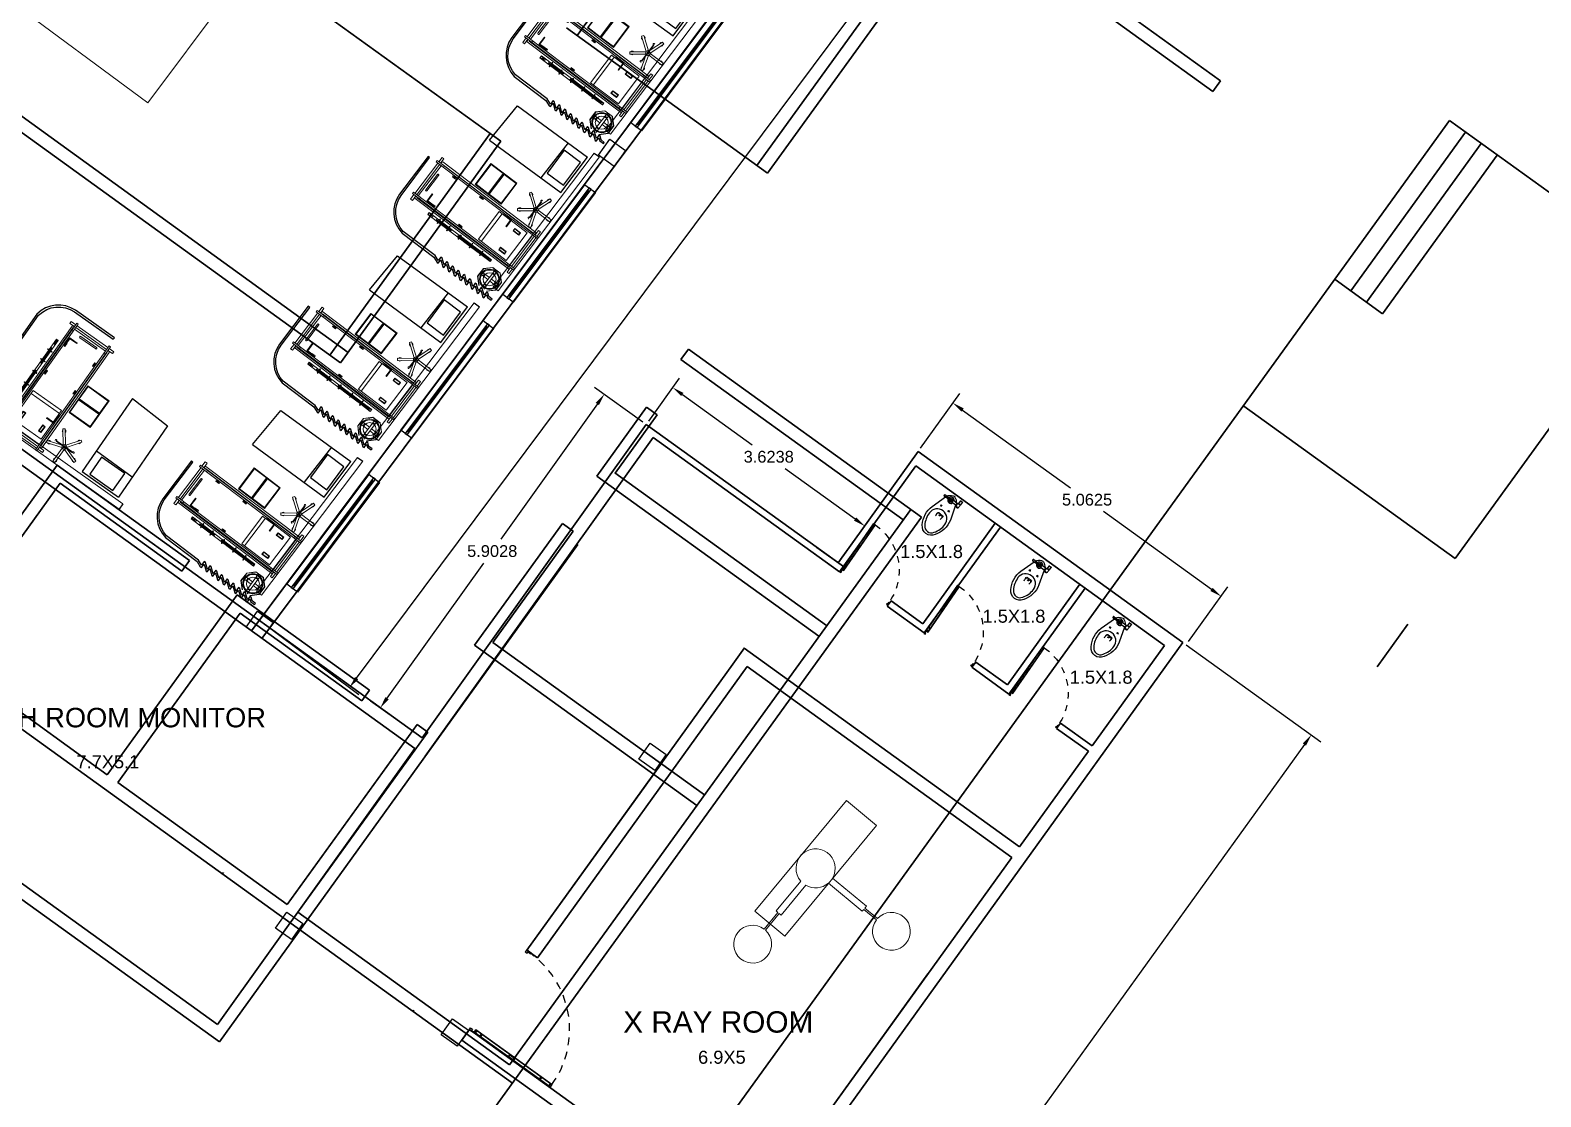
# Model space of a CAD drawing. Header units: metres. Extents: x 141303 to 146299, y 125960 to 127091.
# Drawn here: x 144901.18 to 144924.33, y 126086.76 to 126103.1 of the extents above; entities that cross this region are included whole.
import ezdxf

# ---------------------------------------------------------------- set-up
doc = ezdxf.new("R2010")
doc.units = ezdxf.units.M
doc.header["$MEASUREMENT"] = 0
for name, pattern in [('C05 _MOB-EQUIP URGENCIAS Y TOCOCIRUGÍA$0$006_URGENCIAS & TOCOCIRUGÍA$0$03.-PRIMER NIVEL GENERAL$0$XR-PLANTA 3ER NIVEL$0$DASHED', [19.05, 12.7, -6.35]), ('C05 _MOB-EQUIP URGENCIAS Y TOCOCIRUGÍA$0$006_URGENCIAS & TOCOCIRUGÍA$0$03.-PRIMER NIVEL GENERAL$0$XR-PLANTA 3ER NIVEL$0$DASHED2', [0.375, 0.25, -0.125]), ('C08_MUROS SERVICIOS$0$HIDDE100', [0.16, 0.1, -0.06])]:
    doc.linetypes.add(name, pattern=pattern)
for name, color, linetype in [('DIMENSION', 50, 'Continuous'), ('door', 12, 'Continuous'), ('FURNITURE', 6, 'Continuous'), ('WINDOW', 244, 'Continuous')]:
    doc.layers.add(name, color=color, linetype=linetype)
for name, color, linetype, lineweight in [('ELEVATION', 7, 'Continuous', 20), ('LETTERING', 50, 'Continuous', 30), ('new column', 4, 'Continuous', 25), ('NVMI_WALL', 7, 'Continuous', 30)]:
    doc.layers.add(name, color=color, linetype=linetype, lineweight=lineweight)
doc.layers.get('0').off()
doc.styles.get("Standard").update_dxf_attribs({"font": 'arial.ttf'})
doc.dimstyles.get("Standard").update_dxf_attribs({"dimtxt": 0.18, "dimasz": 0.18, "dimexe": 0.18, "dimexo": 0.0625, "dimgap": 0.09, "dimtad": 0, "dimtih": 1, "dimtoh": 1, "dimdec": 4, "dimzin": 0, "dimdsep": 46, "dimtxsty": 'Standard', "dimcen": 0.09, "dimadec": 0, "dimazin": 0, "dimtfac": 1, "dimtdec": 4, "dimtofl": 0, "dimtmove": 0, "dimatfit": 3, "dimfxl": 1, "dimtolj": 1, "dimtzin": 0, "dimarcsym": 0})

# ---------------------------------------------------------------- blocks, each defined once
blk = doc.blocks.new('C05 _MOB-EQUIP URGENCIAS Y TOCOCIRUGÍA$0$cortina antibacterial')
blk.add_lwpolyline([(300.266, -580.673), (300.266, -580.651), (300.266, -580.673), (300.199, -580.673), (300.266, -580.761), (300.266, -580.783), (300.199, -580.783), (300.266, -580.871), (300.266, -580.893), (300.199, -580.893), (300.266, -580.981), (300.266, -581.003), (300.199, -581.003), (300.266, -581.091), (300.266, -581.113), (300.199, -581.113), (300.266, -581.201), (300.266, -581.223), (300.199, -581.223), (300.231, -581.309), (300.231, -581.921, 0.354939), (300.651, -582.281), (301.378, -582.281), (301.378, -582.311), (300.651, -582.311, -0.359051), (300.201, -581.921), (300.201, -581.313), (300.166, -581.223), (300.166, -581.201), (300.233, -581.201), (300.166, -581.113), (300.166, -581.091), (300.233, -581.091), (300.166, -581.003), (300.166, -580.981), (300.233, -580.981), (300.166, -580.893), (300.166, -580.871), (300.233, -580.871), (300.166, -580.783), (300.166, -580.761), (300.233, -580.761), (300.166, -580.673), (300.166, -580.651), (300.233, -580.651), (300.166, -580.563), (300.166, -580.541), (300.233, -580.541), (300.166, -580.453), (300.166, -580.431), (300.233, -580.431), (300.166, -580.343), (300.166, -580.321), (300.233, -580.321), (300.205, -580.281), (300.205, -580.211), (300.227, -580.211), (300.227, -580.274), (300.266, -580.321), (300.266, -580.343), (300.199, -580.343), (300.266, -580.431), (300.266, -580.453), (300.199, -580.453), (300.266, -580.541), (300.266, -580.563), (300.199, -580.563), (300.266, -580.651)], format="xyb")
blk = doc.blocks.new('bed ward')
at = {"layer": 'FURNITURE'}
for p, q in [((142390.8, 126644.899), (142391.223, 126645.43)), ((142391.223, 126645.43), (142392.307, 126644.667)), ((142390.8, 126644.899), (142391.91, 126644.116)), ((142392.007, 126644.879), (142391.6, 126644.335)), ((142391.91, 126644.116), (142392.307, 126644.667)), ((142392.41, 126644.731), (142392.492, 126644.674))]:
    blk.add_line(p, q, dxfattribs=at)
at = {"layer": 'FURNITURE', "linetype": 'Continuous', "lineweight": 0}
for p, q in [((142390.08, 126644.621, 310.935), (142390.03, 126644.551, 310.935)), ((142390.109, 126644.6, 310.935), (142390.058, 126644.53, 310.935)), ((142390.08, 126644.621, 310.935), (142390.109, 126644.6, 310.935)), ((142390.016, 126644.532, 310.935), (142389.675, 126644.062, 310.935)), ((142390.044, 126644.511, 310.935), (142389.703, 126644.042, 310.935)), ((142390.068, 126644.493, 310.935), (142389.727, 126644.024, 310.935)), ((142390.014, 126644.357, 310.935), (142389.84, 126644.118, 310.935)), ((142390.006, 126644.569, 310.935), (142389.991, 126644.549, 310.935)), ((142389.991, 126644.549, 310.935), (142391.569, 126643.403, 310.935)), ((142390.006, 126644.569, 310.935), (142391.583, 126643.423, 310.935)), ((142390.077, 126644.549, 310.935), (142390.061, 126644.528, 310.935)), ((142390.086, 126644.518, 310.935), (142390.082, 126644.513, 310.935)), ((142390.086, 126644.518, 310.935), (142391.51, 126643.483, 310.935)), ((142390.091, 126644.551, 310.935), (142391.539, 126643.499, 310.935)), ((142390.117, 126644.487, 310.935), (142390.103, 126644.468, 310.935)), ((142390.596, 126644.216, 310.935), (142390.831, 126644.54, 310.935)), ((142390.61, 126644.219, 310.935), (142390.834, 126644.526, 310.935)), ((142390.796, 126644.083, 310.935), (142391.02, 126644.391, 310.935)), ((142390.799, 126644.069, 310.935), (142391.034, 126644.393, 310.935)), ((142390.812, 126644.072, 310.935), (142391.036, 126644.379, 310.935)), ((142390.831, 126644.54, 310.935), (142391.236, 126644.246, 310.935)), ((142390.834, 126644.526, 310.935), (142391.02, 126644.391, 310.935)), ((142391.036, 126644.379, 310.935), (142391.222, 126644.244, 310.935)), ((142390.033, 126644.343, 310.935), (142389.859, 126644.104, 310.935)), ((142390.254, 126644.34, 310.935), (142390.245, 126644.328, 310.935)), ((142390.245, 126644.328, 310.935), (142390.294, 126644.292, 310.935)), ((142390.254, 126644.34, 310.935), (142390.303, 126644.304, 310.935)), ((142390.303, 126644.304, 310.935), (142390.294, 126644.292, 310.935)), ((142390.596, 126644.216, 310.935), (142391.001, 126643.923, 310.935)), ((142390.61, 126644.219, 310.935), (142390.796, 126644.083, 310.935)), ((142390.999, 126643.936, 310.935), (142391.222, 126644.244, 310.935)), ((142391.001, 126643.923, 310.935), (142391.236, 126644.246, 310.935)), ((142389.661, 126644.043, 310.935), (142389.61, 126643.973, 310.935)), ((142389.61, 126643.973, 310.935), (142389.639, 126643.953, 310.935)), ((142389.651, 126644.08, 310.935), (142389.637, 126644.06, 310.935)), ((142389.637, 126644.06, 310.935), (142391.214, 126642.914, 310.935)), ((142389.689, 126644.022, 310.935), (142389.639, 126643.953, 310.935)), ((142389.651, 126644.08, 310.935), (142391.228, 126642.934, 310.935)), ((142389.692, 126644.02, 310.935), (142389.677, 126643.999, 310.935)), ((142389.679, 126643.985, 310.935), (142391.13, 126642.931, 310.935)), ((142389.713, 126644.005, 310.935), (142389.706, 126643.995, 310.935)), ((142389.706, 126643.995, 310.935), (142391.13, 126642.961, 310.935)), ((142389.762, 126643.999, 310.935), (142389.748, 126643.979, 310.935)), ((142389.94, 126644.061, 310.935), (142389.858, 126643.948, 310.935)), ((142389.858, 126643.948, 310.935), (142389.98, 126643.859, 310.935)), ((142389.949, 126644.055, 310.935), (142389.873, 126643.95, 310.935)), ((142389.873, 126643.95, 310.935), (142389.937, 126643.904, 310.935)), ((142389.939, 126643.907, 310.935), (142389.93, 126643.895, 310.935)), ((142389.939, 126643.907, 310.935), (142389.989, 126643.871, 310.935)), ((142389.94, 126644.061, 310.935), (142389.949, 126644.055, 310.935)), ((142390.675, 126644.034, 310.935), (142390.666, 126644.022, 310.935)), ((142390.666, 126644.022, 310.935), (142390.716, 126643.986, 310.935)), ((142390.675, 126644.034, 310.935), (142390.725, 126643.998, 310.935)), ((142390.725, 126643.998, 310.935), (142390.716, 126643.986, 310.935)), ((142390.812, 126644.072, 310.935), (142390.999, 126643.936, 310.935)), ((142390.537, 126643.265, 310.935), (142389.878, 126643.743, 310.935)), ((142390.558, 126643.293, 310.935), (142389.899, 126643.772, 310.935)), ((142389.989, 126643.871, 310.935), (142389.98, 126643.859, 310.935)), ((142390.007, 126643.668, 310.935), (142390.009, 126643.67, 310.935)), ((142390.007, 126643.668, 310.935), (142390.052, 126643.639, 310.935)), ((142390.009, 126643.67, 310.935), (142390.053, 126643.642, 310.935)), ((142390.089, 126643.612, 310.935), (142390.009, 126643.67, 310.935)), ((142390.973, 126643.806, 310.935), (142390.661, 126643.376, 310.935)), ((142391.017, 126643.775, 310.935), (142390.704, 126643.344, 310.935)), ((142390.973, 126643.806, 310.935), (142391.148, 126643.68, 310.935)), ((142391.038, 126643.766, 310.935), (142391.047, 126643.779, 310.935)), ((142391.087, 126643.731, 310.935), (142391.038, 126643.766, 310.935)), ((142391.169, 126643.69, 310.935), (142391.047, 126643.779, 310.935)), ((142391.078, 126643.583, 310.935), (142391.153, 126643.687, 310.935)), ((142391.087, 126643.731, 310.935), (142391.096, 126643.743, 310.935)), ((142391.087, 126643.577, 310.935), (142391.169, 126643.69, 310.935)), ((142391.153, 126643.687, 310.935), (142391.09, 126643.734, 310.935)), ((142391.157, 126643.673, 310.935), (142391.405, 126643.492, 310.935)), ((142390.046, 126643.643, 310.935), (142390.091, 126643.614, 310.935)), ((142390.157, 126643.559, 310.935), (142390.158, 126643.562, 310.935)), ((142390.157, 126643.559, 310.935), (142390.201, 126643.531, 310.935)), ((142390.238, 126643.503, 310.935), (142390.158, 126643.562, 310.935)), ((142390.158, 126643.562, 310.935), (142390.203, 126643.533, 310.935)), ((142390.194, 126643.532, 310.935), (142390.238, 126643.503, 310.935)), ((142390.196, 126643.534, 310.935), (142390.24, 126643.506, 310.935)), ((142390.238, 126643.503, 310.935), (142390.24, 126643.506, 310.935)), ((142390.361, 126643.601, 310.935), (142390.352, 126643.589, 310.935)), ((142390.352, 126643.589, 310.935), (142390.401, 126643.553, 310.935)), ((142390.361, 126643.601, 310.935), (142390.41, 126643.565, 310.935)), ((142390.41, 126643.565, 310.935), (142390.401, 126643.553, 310.935)), ((142391.087, 126643.577, 310.935), (142391.078, 126643.583, 310.935)), ((142391.405, 126643.492, 310.935), (142391.093, 126643.062, 310.935)), ((142391.492, 126643.459, 310.935), (142391.13, 126642.961, 310.935)), ((142391.517, 126643.441, 310.935), (142391.176, 126642.972, 310.935)), ((142391.216, 126643.555, 310.935), (142391.189, 126643.518, 310.935)), ((142391.189, 126643.518, 310.935), (142391.278, 126643.453, 310.935)), ((142391.217, 126643.546, 310.935), (142391.197, 126643.519, 310.935)), ((142391.197, 126643.519, 310.935), (142391.276, 126643.461, 310.935)), ((142391.545, 126643.421, 310.935), (142391.204, 126642.952, 310.935)), ((142391.216, 126643.555, 310.935), (142391.305, 126643.49, 310.935)), ((142391.217, 126643.546, 310.935), (142391.296, 126643.489, 310.935)), ((142391.296, 126643.489, 310.935), (142391.276, 126643.461, 310.935)), ((142391.305, 126643.49, 310.935), (142391.278, 126643.453, 310.935)), ((142391.472, 126643.504, 310.935), (142391.458, 126643.484, 310.935)), ((142391.51, 126643.483, 310.935), (142391.506, 126643.478, 310.935)), ((142391.541, 126643.485, 310.935), (142391.526, 126643.464, 310.935)), ((142391.581, 126643.53, 310.935), (142391.531, 126643.461, 310.935)), ((142391.61, 126643.51, 310.935), (142391.559, 126643.44, 310.935)), ((142391.583, 126643.423, 310.935), (142391.569, 126643.403, 310.935)), ((142391.581, 126643.53, 310.935), (142391.61, 126643.51, 310.935)), ((142390.508, 126643.304, 310.935), (142390.51, 126643.306, 310.935)), ((142390.508, 126643.304, 310.935), (142390.552, 126643.276, 310.935)), ((142390.51, 126643.306, 310.935), (142390.554, 126643.278, 310.935)), ((142390.59, 126643.248, 310.935), (142390.51, 126643.306, 310.935)), ((142390.545, 126643.276, 310.935), (142390.59, 126643.248, 310.935)), ((142390.547, 126643.279, 310.935), (142390.591, 126643.251, 310.935)), ((142390.549, 126643.281, 310.935), (142390.571, 126643.312, 310.935)), ((142390.59, 126643.248, 310.935), (142390.591, 126643.251, 310.935)), ((142390.661, 126643.376, 310.935), (142391.093, 126643.062, 310.935)), ((142390.667, 126643.188, 310.935), (142390.669, 126643.191, 310.935)), ((142390.667, 126643.188, 310.935), (142390.711, 126643.16, 310.935)), ((142390.669, 126643.191, 310.935), (142390.713, 126643.163, 310.935)), ((142390.749, 126643.133, 310.935), (142390.669, 126643.191, 310.935)), ((142391.002, 126643.26, 310.935), (142390.975, 126643.223, 310.935)), ((142390.975, 126643.223, 310.935), (142391.064, 126643.158, 310.935)), ((142391.003, 126643.252, 310.935), (142390.983, 126643.224, 310.935)), ((142390.983, 126643.224, 310.935), (142391.063, 126643.167, 310.935)), ((142391.002, 126643.26, 310.935), (142391.091, 126643.196, 310.935)), ((142391.003, 126643.252, 310.935), (142391.083, 126643.194, 310.935)), ((142391.083, 126643.194, 310.935), (142391.063, 126643.167, 310.935)), ((142391.091, 126643.196, 310.935), (142391.064, 126643.158, 310.935)), ((142390.704, 126643.161, 310.935), (142390.749, 126643.133, 310.935)), ((142390.706, 126643.163, 310.935), (142390.75, 126643.135, 310.935)), ((142390.749, 126643.133, 310.935), (142390.75, 126643.135, 310.935)), ((142391.117, 126643.015, 310.935), (142391.103, 126642.996, 310.935)), ((142390.66, 126642.811, 310.935), (142390.746, 126642.929, 310.935)), ((142390.683, 126642.668, 310.935), (142390.66, 126642.811, 310.935)), ((142390.663, 126642.808, 310.935), (142390.749, 126642.926, 310.935)), ((142390.687, 126642.669, 310.935), (142390.664, 126642.811, 310.935)), ((142390.691, 126642.853, 310.935), (142390.748, 126642.812, 310.935)), ((142390.704, 126642.844, 310.935), (142390.727, 126642.877, 310.935)), ((142390.704, 126642.844, 310.935), (142390.707, 126642.842, 310.935)), ((142390.707, 126642.842, 310.935), (142390.73, 126642.874, 310.935)), ((142390.707, 126642.857, 310.935), (142390.717, 126642.869, 310.935)), ((142390.707, 126642.857, 310.935), (142390.711, 126642.854, 310.935)), ((142390.715, 126642.886, 310.935), (142390.772, 126642.845, 310.935)), ((142390.717, 126642.869, 310.935), (142390.72, 126642.867, 310.935)), ((142390.719, 126642.858, 310.935), (142390.729, 126642.851, 310.935)), ((142390.727, 126642.877, 310.935), (142390.73, 126642.874, 310.935)), ((142390.743, 126642.816, 310.935), (142390.767, 126642.849, 310.935)), ((142390.746, 126642.929, 310.935), (142390.888, 126642.951, 310.935)), ((142390.746, 126642.925, 310.935), (142390.889, 126642.947, 310.935)), ((142390.748, 126642.812, 310.935), (142390.772, 126642.845, 310.935)), ((142390.886, 126642.948, 310.935), (142391.004, 126642.862, 310.935)), ((142390.888, 126642.951, 310.935), (142391.006, 126642.866, 310.935)), ((142390.89, 126642.864, 310.935), (142390.931, 126642.921, 310.935)), ((142390.89, 126642.864, 310.935), (142390.923, 126642.84, 310.935)), ((142390.893, 126642.869, 310.935), (142390.926, 126642.845, 310.935)), ((142390.923, 126642.84, 310.935), (142390.964, 126642.896, 310.935)), ((142390.94, 126642.607, 310.935), (142391.026, 126642.726, 310.935)), ((142391.025, 126642.722, 310.935), (142391.002, 126642.865, 310.935)), ((142391.029, 126642.723, 310.935), (142391.006, 126642.866, 310.935)), ((142391.162, 126642.953, 310.935), (142391.111, 126642.883, 310.935)), ((142391.111, 126642.883, 310.935), (142391.139, 126642.863, 310.935)), ((142391.19, 126642.932, 310.935), (142391.139, 126642.863, 310.935)), ((142391.159, 126642.955, 310.935), (142391.144, 126642.934, 310.935)), ((142391.228, 126642.934, 310.935), (142391.214, 126642.914, 310.935)), ((142390.725, 126642.637, 310.935), (142390.766, 126642.694, 310.935)), ((142390.758, 126642.613, 310.935), (142390.799, 126642.67, 310.935)), ((142390.763, 126642.689, 310.935), (142390.796, 126642.665, 310.935)), ((142390.766, 126642.694, 310.935), (142390.799, 126642.67, 310.935)), ((142390.8, 126642.586, 310.935), (142390.943, 126642.609, 310.935)), ((142390.801, 126642.582, 310.935), (142390.943, 126642.605, 310.935)), ((142390.917, 126642.689, 310.935), (142390.941, 126642.722, 310.935)), ((142390.917, 126642.689, 310.935), (142390.974, 126642.647, 310.935)), ((142390.922, 126642.685, 310.935), (142390.946, 126642.718, 310.935)), ((142390.941, 126642.722, 310.935), (142390.998, 126642.681, 310.935)), ((142390.943, 126642.605, 310.935), (142391.029, 126642.723, 310.935)), ((142390.959, 126642.659, 310.935), (142390.982, 126642.692, 310.935)), ((142390.959, 126642.659, 310.935), (142390.962, 126642.657, 310.935)), ((142390.962, 126642.657, 310.935), (142390.985, 126642.689, 310.935)), ((142390.965, 126642.679, 310.935), (142390.97, 126642.676, 310.935)), ((142390.969, 126642.667, 310.935), (142390.972, 126642.664, 310.935)), ((142390.972, 126642.664, 310.935), (142390.981, 126642.677, 310.935)), ((142390.978, 126642.68, 310.935), (142390.981, 126642.677, 310.935)), ((142390.982, 126642.692, 310.935), (142390.985, 126642.689, 310.935))]:
    blk.add_line(p, q, dxfattribs=at)
at = {"layer": 'FURNITURE', "lineweight": 0}
for p, q in [((142390.901, 126642.653, 310.935), (142392.41, 126644.731, 310.935)), ((142392.492, 126644.674, 310.935), (142390.981, 126642.594, 310.935)), ((142391.441, 126643.721, 310.935), (142391.621, 126643.968, 310.935)), ((142390.981, 126642.594, 310.935), (142390.901, 126642.653, 310.935))]:
    blk.add_line(p, q, dxfattribs=at)
at = {"layer": 'FURNITURE', "linetype": 'C05 _MOB-EQUIP URGENCIAS Y TOCOCIRUGÍA$0$006_URGENCIAS & TOCOCIRUGÍA$0$03.-PRIMER NIVEL GENERAL$0$XR-PLANTA 3ER NIVEL$0$DASHED2', "lineweight": 0}
for p, q in [((142389.878, 126643.743, 310.935), (142389.899, 126643.772, 310.935)), ((142389.883, 126643.746, 310.935), (142389.898, 126643.766, 310.935)), ((142389.906, 126643.726, 310.935), (142389.884, 126643.742, 310.935)), ((142389.924, 126643.75, 310.935), (142389.902, 126643.767, 310.935)), ((142389.91, 126643.727, 310.935), (142389.924, 126643.747, 310.935)), ((142390.544, 126643.274, 310.935), (142389.914, 126643.732, 310.935)), ((142390.551, 126643.283, 310.935), (142389.92, 126643.741, 310.935)), ((142390.048, 126643.645, 310.935), (142390.07, 126643.675, 310.935)), ((142390.053, 126643.642, 310.935), (142390.075, 126643.672, 310.935)), ((142390.075, 126643.672, 310.935), (142390.07, 126643.675, 310.935)), ((142390.023, 126643.61, 310.935), (142390.045, 126643.64, 310.935)), ((142390.027, 126643.607, 310.935), (142390.023, 126643.61, 310.935)), ((142390.027, 126643.607, 310.935), (142390.05, 126643.637, 310.935)), ((142390.045, 126643.64, 310.935), (142390.089, 126643.612, 310.935)), ((142390.089, 126643.612, 310.935), (142390.091, 126643.614, 310.935)), ((142390.172, 126643.501, 310.935), (142390.194, 126643.532, 310.935)), ((142390.177, 126643.498, 310.935), (142390.172, 126643.501, 310.935)), ((142390.177, 126643.498, 310.935), (142390.199, 126643.528, 310.935)), ((142390.198, 126643.537, 310.935), (142390.22, 126643.567, 310.935)), ((142390.203, 126643.533, 310.935), (142390.224, 126643.564, 310.935)), ((142390.224, 126643.564, 310.935), (142390.22, 126643.567, 310.935)), ((142390.352, 126643.384, 310.935), (142390.387, 126643.433, 310.935)), ((142390.361, 126643.377, 310.935), (142390.397, 126643.426, 310.935)), ((142390.524, 126643.246, 310.935), (142390.545, 126643.276, 310.935)), ((142390.528, 126643.243, 310.935), (142390.524, 126643.246, 310.935)), ((142390.528, 126643.243, 310.935), (142390.55, 126643.273, 310.935)), ((142390.696, 126643.149, 310.935), (142390.542, 126643.261, 310.935)), ((142390.703, 126643.159, 310.935), (142390.549, 126643.271, 310.935)), ((142390.554, 126643.278, 310.935), (142390.576, 126643.308, 310.935)), ((142390.709, 126643.168, 310.935), (142390.555, 126643.28, 310.935)), ((142390.717, 126643.178, 310.935), (142390.562, 126643.29, 310.935)), ((142390.576, 126643.308, 310.935), (142390.571, 126643.312, 310.935)), ((142390.708, 126643.166, 310.935), (142390.73, 126643.196, 310.935)), ((142390.713, 126643.163, 310.935), (142390.735, 126643.193, 310.935)), ((142390.735, 126643.193, 310.935), (142390.73, 126643.196, 310.935)), ((142390.682, 126643.131, 310.935), (142390.704, 126643.161, 310.935)), ((142390.687, 126643.127, 310.935), (142390.682, 126643.131, 310.935)), ((142390.687, 126643.127, 310.935), (142390.709, 126643.158, 310.935)), ((142390.849, 126643.038, 310.935), (142390.701, 126643.146, 310.935)), ((142390.828, 126643.068, 310.935), (142390.708, 126643.156, 310.935)), ((142390.835, 126643.077, 310.935), (142390.714, 126643.165, 310.935)), ((142390.87, 126643.066, 310.935), (142390.721, 126643.174, 310.935)), ((142390.824, 126643.063, 310.935), (142390.839, 126643.083, 310.935)), ((142390.847, 126643.043, 310.935), (142390.825, 126643.059, 310.935)), ((142390.864, 126643.067, 310.935), (142390.842, 126643.083, 310.935)), ((142390.849, 126643.038, 310.935), (142390.87, 126643.066, 310.935)), ((142390.85, 126643.044, 310.935), (142390.865, 126643.064, 310.935))]:
    blk.add_line(p, q, dxfattribs=at)
at = {"layer": 'FURNITURE', "linetype": 'C05 _MOB-EQUIP URGENCIAS Y TOCOCIRUGÍA$0$006_URGENCIAS & TOCOCIRUGÍA$0$03.-PRIMER NIVEL GENERAL$0$XR-PLANTA 3ER NIVEL$0$DASHED', "lineweight": 0}
for p, q in [((142390.748, 126642.812, 310.935), (142390.816, 126642.762, 310.935)), ((142390.766, 126642.694, 310.935), (142390.89, 126642.864, 310.935)), ((142390.772, 126642.845, 310.935), (142390.84, 126642.796, 310.935)), ((142390.799, 126642.67, 310.935), (142390.923, 126642.84, 310.935)), ((142390.849, 126642.738, 310.935), (142390.917, 126642.689, 310.935)), ((142390.873, 126642.771, 310.935), (142390.941, 126642.722, 310.935))]:
    blk.add_line(p, q, dxfattribs=at)
at = {"layer": 'FURNITURE'}
blk.add_lwpolyline([(142391.695, 126644.412), (142391.949, 126644.229), (142392.204, 126644.583), (142391.95, 126644.766)], close=True, dxfattribs=at)
at = {"layer": 'FURNITURE', "lineweight": 0, "elevation": 310.935}
for points in [[(142391.539, 126643.88), (142391.462, 126644.116), (142391.428, 126644.105), (142391.504, 126643.869)], [(142391.567, 126643.848), (142391.771, 126643.989), (142391.75, 126644.019), (142391.563, 126643.889)], [(142391.5, 126643.863), (142391.252, 126643.862), (142391.252, 126643.826), (142391.5, 126643.827)], [(142391.496, 126643.797), (142391.426, 126643.585), (142391.46, 126643.574), (142391.538, 126643.809)], [(142391.546, 126643.812), (142391.746, 126643.666), (142391.768, 126643.695), (142391.567, 126643.841)]]:
    blk.add_lwpolyline(points, dxfattribs=at)
blk.add_lwpolyline([(142391.632, 126643.983, 2.414214), (142391.621, 126643.969), (142391.614, 126643.974), (142391.434, 126643.726), (142391.441, 126643.721, 2.414214), (142391.43, 126643.706)], format="xyb", dxfattribs=at)
at = {"layer": 'FURNITURE', "linetype": 'C05 _MOB-EQUIP URGENCIAS Y TOCOCIRUGÍA$0$006_URGENCIAS & TOCOCIRUGÍA$0$03.-PRIMER NIVEL GENERAL$0$XR-PLANTA 3ER NIVEL$0$DASHED2', "lineweight": 0}
for centre, radius in [((142389.903, 126643.747, 310.935), 0.000769), ((142389.953, 126643.71, 310.935), 0.003), ((142390.148, 126643.569, 310.935), 0.003), ((142390.601, 126643.24, 310.935), 0.003), ((142390.795, 126643.099, 310.935), 0.003), ((142390.845, 126643.062, 310.935), 0.000769)]:
    blk.add_circle(centre, radius, dxfattribs=at)
at = {"layer": 'FURNITURE', "linetype": 'Continuous', "lineweight": 0}
for radius in [0.155, 0.142, 0.1]:
    blk.add_circle((142390.844, 126642.767, 310.935), radius, dxfattribs=at)
for centre, radius, start, end in [((142390.024, 126644.35, 310.935), 0.012, 324.006, 144.006), ((142390.085, 126644.543, 310.935), 0.01, 54.006, 144.006), ((142389.85, 126644.111, 310.935), 0.012, 144.006, 324.006), ((142389.685, 126643.993, 310.935), 0.01, 144.006, 234.006), ((142391.533, 126643.491, 310.935), 0.01, 324.006, 54.006), ((142390.844, 126642.767, 310.935), 0.149, 144.006, 324.006), ((142391.136, 126642.939, 310.935), 0.01, 234.006, 324.006)]:
    blk.add_arc(centre, radius, start, end, dxfattribs=at)
at = {"layer": 'FURNITURE', "lineweight": 0}
for centre, radius, start, end in [((142391.456, 126644.076, 310.935), 0.027, 149.7619, 246.1412), ((142391.456, 126644.076, 310.935), 0.027, 329.7619, 66.1412), ((142391.731, 126643.983, 310.935), 0.027, 76.5671, 172.9465), ((142391.731, 126643.983, 310.935), 0.027, 256.5671, 352.9465), ((142391.288, 126643.844, 310.935), 0.027, 41.943, 138.3224), ((142391.288, 126643.844, 310.935), 0.027, 221.943, 318.3224), ((142391.531, 126643.845, 310.935), 0.036, 68.4835, 219.5285), ((142391.531, 126643.845, 310.935), 0.036, 234.006, 54.006), ((142391.531, 126643.845, 310.935), 0.018, 84.006, 204.006), ((142391.531, 126643.845, 310.935), 0.018, 234.006, 54.006), ((142391.728, 126643.702, 310.935), 0.027, 185.7848, 282.1642), ((142391.728, 126643.702, 310.935), 0.027, 5.7848, 102.1642), ((142391.455, 126643.614, 310.935), 0.027, 113.508, 209.8874), ((142391.455, 126643.614, 310.935), 0.027, 293.508, 29.8874)]:
    blk.add_arc(centre, radius, start, end, dxfattribs=at)
at = {"layer": 'FURNITURE', "linetype": 'C05 _MOB-EQUIP URGENCIAS Y TOCOCIRUGÍA$0$006_URGENCIAS & TOCOCIRUGÍA$0$03.-PRIMER NIVEL GENERAL$0$XR-PLANTA 3ER NIVEL$0$DASHED2', "lineweight": 0}
for centre, radius, start, end in [((142389.885, 126643.744, 310.935), 0.0025, 144.006, 234.006), ((142389.9, 126643.765, 310.935), 0.0025, 54.006, 144.006), ((142389.908, 126643.728, 310.935), 0.0025, 234.006, 324.006), ((142389.922, 126643.748, 310.935), 0.0025, 324.006, 54.006), ((142390.392, 126643.429, 310.935), 0.0058, 324.006, 144.006), ((142390.356, 126643.38, 310.935), 0.0058, 144.006, 324.006), ((142390.826, 126643.061, 310.935), 0.0025, 144.006, 234.006), ((142390.841, 126643.081, 310.935), 0.0025, 54.006, 144.006), ((142390.848, 126643.045, 310.935), 0.0025, 234.006, 324.006), ((142390.863, 126643.065, 310.935), 0.0025, 324.006, 54.006)]:
    blk.add_arc(centre, radius, start, end, dxfattribs=at)
at = {"layer": 'FURNITURE', "lineweight": 0, "xscale": -1, "rotation": 234.0059966302266}
blk.add_blockref('C05 _MOB-EQUIP URGENCIAS Y TOCOCIRUGÍA$0$cortina antibacterial', (142683.881, 126058.568, 310.935), dxfattribs=at)
blk = doc.blocks.new('C08_MUROS SERVICIOS$0$DOOR 1.20')
at = {"linetype": 'C08_MUROS SERVICIOS$0$HIDDE100'}
blk.add_lwpolyline([(187.586, 86.339, -0.424767), (188.786, 87.579)], format="xyb", dxfattribs=at)
at = {"linetype": 'ByBlock'}
blk.add_lwpolyline([(188.826, 86.379), (188.826, 87.579), (188.786, 87.579), (188.786, 86.379), (188.826, 86.379)], dxfattribs=at)
for points in [[(188.826, 87.559), (188.786, 87.559), (188.786, 87.579), (188.826, 87.579)], [(188.821, 87.41), (188.791, 87.41), (188.791, 87.419), (188.821, 87.419)], [(188.796, 87.419), (188.816, 87.419), (188.816, 87.41), (188.796, 87.41)], [(188.791, 86.999), (188.821, 86.999), (188.821, 86.919), (188.791, 86.919)], [(188.826, 86.379), (188.786, 86.379), (188.786, 86.399), (188.826, 86.399)], [(188.821, 86.469), (188.791, 86.469), (188.791, 86.479), (188.821, 86.479)], [(188.796, 86.479), (188.816, 86.479), (188.816, 86.469), (188.796, 86.469)]]:
    blk.add_lwpolyline(points, close=True)
blk.add_lwpolyline([(188.821, 86.399), (188.821, 87.559), (188.791, 87.559), (188.791, 86.399)], close=True, dxfattribs=at)
for points in [[(187.576, 86.379), (187.576, 86.309), (187.606, 86.309), (187.606, 86.339), (187.586, 86.339), (187.586, 86.379), (187.576, 86.379)], [(188.836, 86.379), (188.836, 86.309), (188.806, 86.309), (188.806, 86.339), (188.826, 86.339), (188.826, 86.379), (188.836, 86.379)]]:
    blk.add_lwpolyline(points)
blk = doc.blocks.new('flux caroni')
for p, q in [((-0.07, -0.223), (-0.07, -0.253)), ((-0.037, -0.076), (-0.037, -0.096)), ((0.036, -0.086), (-0.036, -0.086)), ((0, -0.121), (0, -0.05)), ((0.101, -0.068), (0.024, -0.068)), ((0.101, -0.103), (0.024, -0.103)), ((0.07, -0.223), (0.07, -0.253)), ((0.123, -0.062), (0.123, -0.005)), ((0.131, -0.062), (0.131, -0.052)), ((0.146, -0.052), (0.146, -0.062)), ((0.154, -0.005), (0.154, -0.062)), ((-0.085, -0.238), (-0.055, -0.238)), ((0.055, -0.238), (0.085, -0.238))]:
    blk.add_line(p, q)
for points in [[(0.118, 0), (0.121, -0.005), (0.156, -0.005), (0.159, 0)], [(-0.04, -0.076), (-0.042, -0.079), (-0.042, -0.092), (-0.04, -0.096)], [(-0.028, -0.076), (-0.04, -0.076), (-0.04, -0.096), (-0.028, -0.096)]]:
    blk.add_lwpolyline(points)
for points in [[(0.1, -0.103), (0.171, -0.329, -0.220845), (0.12, -0.641, -0.267949), (0, -0.711, -0.267949), (-0.12, -0.641, -0.220845), (-0.171, -0.329), (-0.097, -0.094, -0.200507)], [(-0.042, -0.079), (-0.123, -0.075, 0.428639), (-0.129, -0.08), (-0.129, -0.085), (-0.129, -0.09, 0.42603), (-0.123, -0.095), (-0.042, -0.092)], [(-0.09, -0.077, -0.184776), (-0.017, -0.013, -0.178359), (0.017, -0.013, -0.164856), (0.085, -0.068)], [(0.106, -0.103), (0.115, -0.103, -0.39071), (0.121, -0.109, 0.39071), (0.122, -0.11), (0.153, -0.11, 0.368077), (0.154, -0.109, 0.077411), (0.154, -0.062)], [(0.106, -0.068), (0.115, -0.068, 0.331964), (0.122, -0.062)], [(0.122, -0.11), (0.122, -0.111, 0.414214), (0.123, -0.112), (0.152, -0.112, 0.414214), (0.153, -0.111), (0.153, -0.11)], [(0.152, -0.112), (0.152, -0.116, -0.414214), (0.151, -0.117), (0.124, -0.117, -0.414214), (0.123, -0.116), (0.123, -0.112)], [(0.148, -0.117), (0.148, -0.12, -0.414214), (0.147, -0.121), (0.137, -0.121), (0.127, -0.121, -0.414214), (0.126, -0.12), (0.126, -0.117)], [(-0.044, -0.411, -0.060428), (-0.049, -0.358, -0.405477), (-0.034, -0.344), (0, -0.344), (0.034, -0.344, -0.405477), (0.049, -0.358, -0.060428), (0.044, -0.411)], [(0.048, -0.381, 0.43678), (0.019, -0.349), (0, -0.349), (-0.019, -0.349, 0.43678), (-0.048, -0.381)], [(0.004, -0.361), (0.004, -0.364, 0.310791), (0.006, -0.366, -0.034503), (0.007, -0.367, -0.106031), (0.009, -0.369, -0.162613), (0.01, -0.371, -0.162613), (0.009, -0.373, -0.106031), (0.007, -0.375, -0.069899), (0.004, -0.376, -0.056135), (0, -0.376, -0.056135), (-0.004, -0.376, -0.069899), (-0.007, -0.375, -0.106031), (-0.009, -0.373, -0.162613), (-0.01, -0.371, -0.162613), (-0.009, -0.369, -0.106031), (-0.007, -0.367, -0.034503), (-0.006, -0.366, 0.310791), (-0.004, -0.364), (-0.004, -0.361)]]:
    blk.add_lwpolyline(points, format="xyb")
for points in [[(0.104, -0.106), (0.104, -0.106, -0.414214), (0.101, -0.103), (0.101, -0.068, -0.414214), (0.104, -0.065), (0.104, -0.065, -0.414214), (0.106, -0.068), (0.106, -0.103, -0.414214)], [(0, -0.673, 0.267949), (0.087, -0.622, 0.149412), (0.146, -0.431, 0.414214), (0, -0.285, 0.414214), (-0.146, -0.431, 0.149412), (-0.087, -0.622, 0.267949)]]:
    blk.add_lwpolyline(points, format="xyb", close=True)
blk.add_lwpolyline([(0.155, -0.062), (0.122, -0.062), (0.121, -0.061), (0.121, -0.053), (0.122, -0.052), (0.155, -0.052), (0.156, -0.053), (0.156, -0.061)], close=True)
for centre, radius in [((0, -0.086), 0.0297), ((0, -0.086), 0.0204), ((-0.07, -0.238), 0.008), ((0.07, -0.238), 0.008)]:
    blk.add_circle(centre, radius)
for start, end in [(21.9459, 172.1193), (187.7161, 338.3331)]:
    blk.add_arc((0, -0.086), 0.0474, start, end)
blk = doc.blocks.new('*D95')
at = {"layer": 'Defpoints', "color": 0, "transparency": 16777216}
for p in [(144918.848, 126093.724), (144920.816, 126092.306), (144901.889, 126070.196)]:
    blk.add_point(p, dxfattribs=at)
at = {"layer": 'DIMENSION', "color": 0, "lineweight": -2, "transparency": 16777216}
for p, q in [((144918.899, 126093.688), (144920.962, 126092.2)), ((144920.711, 126092.16), (144912.468, 126080.723)), ((144903.963, 126068.924), (144912.206, 126080.36)), ((144901.94, 126070.16), (144904.004, 126068.672))]:
    blk.add_line(p, q, dxfattribs=at)
at = {"layer": 'DIMENSION', "color": 0, "transparency": 16777216}
for points in [[(144920.687, 126092.177), (144920.735, 126092.142), (144920.816, 126092.306)], [(144903.939, 126068.941), (144903.987, 126068.906), (144903.858, 126068.778)]]:
    blk.add_solid(points, dxfattribs=at)
at = {"layer": 'DIMENSION', "color": 0, "transparency": 16777216, "insert": (144912.337, 126080.542), "char_height": 0.18, "attachment_point": 5}
blk.add_mtext('\\A1;29.0028', dxfattribs=at)
blk = doc.blocks.new('*D96')
at = {"layer": 'Defpoints', "color": 0, "transparency": 16777216}
for p in [(144914.792, 126096.648), (144919.434, 126094.43), (144918.899, 126093.688)]:
    blk.add_point(p, dxfattribs=at)
at = {"layer": 'DIMENSION', "color": 0, "lineweight": -2, "transparency": 16777216}
for p, q in [((144914.828, 126096.699), (144915.432, 126097.536)), ((144915.473, 126097.285), (144917.128, 126096.092)), ((144919.288, 126094.535), (144917.633, 126095.728)), ((144918.935, 126093.738), (144919.539, 126094.576))]:
    blk.add_line(p, q, dxfattribs=at)
at = {"layer": 'DIMENSION', "color": 0, "transparency": 16777216}
for points in [[(144915.49, 126097.309), (144915.455, 126097.261), (144915.327, 126097.39)], [(144919.305, 126094.56), (144919.27, 126094.511), (144919.434, 126094.43)]]:
    blk.add_solid(points, dxfattribs=at)
at = {"layer": 'DIMENSION', "color": 0, "transparency": 16777216, "insert": (144917.38, 126095.91), "char_height": 0.18, "attachment_point": 5}
blk.add_mtext('\\A1;5.0625', dxfattribs=at)
blk = doc.blocks.new('*D97')
at = {"layer": 'Defpoints', "color": 0, "transparency": 16777216}
for p in [(144909.98, 126097.524), (144910.624, 126097.063), (144907.191, 126092.261)]:
    blk.add_point(p, dxfattribs=at)
at = {"layer": 'DIMENSION', "color": 0, "lineweight": -2, "transparency": 16777216}
for p, q in [((144910.573, 126097.1), (144909.833, 126097.629)), ((144909.875, 126097.378), (144908.393, 126095.305)), ((144906.651, 126092.868), (144908.133, 126094.941)), ((144907.14, 126092.298), (144906.4, 126092.827))]:
    blk.add_line(p, q, dxfattribs=at)
at = {"layer": 'DIMENSION', "color": 0, "transparency": 16777216}
for points in [[(144909.85, 126097.395), (144909.899, 126097.36), (144909.98, 126097.524)], [(144906.627, 126092.886), (144906.676, 126092.851), (144906.547, 126092.722)]]:
    blk.add_solid(points, dxfattribs=at)
at = {"layer": 'DIMENSION', "color": 0, "transparency": 16777216, "insert": (144908.263, 126095.123), "char_height": 0.18, "attachment_point": 5}
blk.add_mtext('\\A1;5.9028', dxfattribs=at)
blk = doc.blocks.new('*D98')
at = {"layer": 'Defpoints', "color": 0, "transparency": 16777216}
for p in [(144910.624, 126097.063), (144913.971, 126095.509), (144913.564, 126094.944)]:
    blk.add_point(p, dxfattribs=at)
at = {"layer": 'DIMENSION', "color": 0, "lineweight": -2, "transparency": 16777216}
for p, q in [((144910.661, 126097.114), (144911.136, 126097.774)), ((144911.177, 126097.522), (144912.248, 126096.75)), ((144913.825, 126095.614), (144912.753, 126096.386)), ((144913.6, 126094.995), (144914.076, 126095.655))]:
    blk.add_line(p, q, dxfattribs=at)
at = {"layer": 'DIMENSION', "color": 0, "transparency": 16777216}
for points in [[(144911.194, 126097.547), (144911.159, 126097.498), (144911.031, 126097.628)], [(144913.842, 126095.638), (144913.807, 126095.59), (144913.971, 126095.509)]]:
    blk.add_solid(points, dxfattribs=at)
at = {"layer": 'DIMENSION', "color": 0, "transparency": 16777216, "insert": (144912.501, 126096.568), "char_height": 0.18, "attachment_point": 5}
blk.add_mtext('\\A1;3.6238', dxfattribs=at)
blk = doc.blocks.new('*D99')
at = {"layer": 'Defpoints', "color": 0, "transparency": 16777216}
for p in [(144922.927, 126118.157), (144924.15, 126117.245), (144904.854, 126093.946)]:
    blk.add_point(p, dxfattribs=at)
at = {"layer": 'DIMENSION', "color": 0, "lineweight": -2, "transparency": 16777216}
for p, q in [((144922.978, 126118.12), (144924.294, 126117.137)), ((144924.042, 126117.101), (144915.249, 126105.321)), ((144906.185, 126093.177), (144914.978, 126104.957)), ((144904.905, 126093.908), (144906.221, 126092.925))]:
    blk.add_line(p, q, dxfattribs=at)
at = {"layer": 'DIMENSION', "color": 0, "transparency": 16777216}
for points in [[(144924.018, 126117.119), (144924.066, 126117.083), (144924.15, 126117.245)], [(144906.161, 126093.195), (144906.209, 126093.159), (144906.077, 126093.033)]]:
    blk.add_solid(points, dxfattribs=at)
at = {"layer": 'DIMENSION', "color": 0, "transparency": 16777216, "insert": (144915.113, 126105.139), "char_height": 0.18, "attachment_point": 5}
blk.add_mtext('\\A1;30.2134', dxfattribs=at)
blk = doc.blocks.new('C05 _MUROS URGENCIAS Y TOCOCIRUGÍA$0$VENTANA FACH  2.10 X 1.00')
at = {"elevation": 0}
for points in [[(194.2, -606.543), (194.2, -606.583), (194.24, -606.583), (194.24, -606.543)], [(196.26, -606.543), (196.26, -606.583), (196.3, -606.583), (196.3, -606.543)]]:
    blk.add_lwpolyline(points, close=True, dxfattribs=at)
at = {"layer": 'door', "linetype": 'ByBlock', "elevation": 0}
for points in [[(196.3, -606.663), (194.2, -606.663), (194.2, -606.463), (196.3, -606.463), (196.3, -606.663)], [(194.24, -606.553), (196.26, -606.553)], [(194.24, -606.563), (196.26, -606.563)], [(194.24, -606.573), (196.26, -606.573)]]:
    blk.add_lwpolyline(points, dxfattribs=at)
blk.add_lwpolyline([(194.2, -606.583), (196.3, -606.583), (196.3, -606.543), (194.2, -606.543)], close=True, dxfattribs=at)

msp = doc.modelspace()

# ---------------------------------------------------------------- linework, layer by layer
at = {"layer": 'ELEVATION'}
for p, q in [((144902.98765, 126101.98824), (144906.57589, 126106.79709)), ((144899.60857, 126104.4892), (144902.98765, 126101.98824))]:
    msp.add_line(p, q, dxfattribs=at)
at = {"layer": 'FURNITURE', "lineweight": 5}
msp.add_lwpolyline([(144913.69173, 126091.3015), (144914.15329, 126090.91814), (144912.74768, 126089.22581), (144912.28612, 126089.60917)], close=True, dxfattribs=at)
msp.add_lwpolyline([(144912.44965, 126089.31696), (144912.66067, 126089.57102), (144912.68952, 126089.54706), (144913.06917, 126090.00416, 0.31919775), (144913.41531, 126090.03619), (144913.93394, 126089.60543), (144913.9579, 126089.63428), (144914.15043, 126089.47437, 46.37843826), (144914.1664, 126089.4936), (144913.97388, 126089.65351), (144913.99784, 126089.68235), (144913.4792, 126090.11312, 1.93771061), (144912.99224, 126090.06805), (144912.61259, 126089.61096), (144912.64144, 126089.587), (144912.43042, 126089.33293, 46.37843826)], format="xyb", close=True, dxfattribs=at)
at = {"layer": 'new column'}
for p, q in [((144909.88963, 126101.19117), (144910.06357, 126101.4356)), ((144910.06357, 126101.4356), (144910.308, 126101.26166)), ((144910.308, 126101.26166), (144910.13406, 126101.01723)), ((144910.13406, 126101.01723), (144909.88963, 126101.19117)), ((144904.49043, 126093.95914), (144904.66437, 126094.20356)), ((144904.66437, 126094.20356), (144904.9088, 126094.02962)), ((144904.73486, 126093.7852), (144904.49043, 126093.95914)), ((144904.9088, 126094.02962), (144904.73486, 126093.7852)), ((144910.51128, 126091.93463), (144910.68522, 126092.17906)), ((144910.68522, 126092.17906), (144910.92965, 126092.00512)), ((144910.92965, 126092.00512), (144910.75571, 126091.76069)), ((144910.75571, 126091.76069), (144910.51128, 126091.93463)), ((144904.94315, 126089.34549), (144905.11709, 126089.58991)), ((144905.11709, 126089.58991), (144905.36151, 126089.41597)), ((144905.18757, 126089.17155), (144904.94315, 126089.34549)), ((144905.36151, 126089.41597), (144905.18757, 126089.17155)), ((144907.47936, 126087.71265), (144907.6533, 126087.95707)), ((144907.6533, 126087.95707), (144907.89773, 126087.78313)), ((144907.72379, 126087.53871), (144907.47936, 126087.71265)), ((144907.89773, 126087.78313), (144907.72379, 126087.53871))]:
    msp.add_line(p, q, dxfattribs=at)
at = {"layer": 'NVMI_WALL'}
for p, q in [((144904.73486, 126093.7852), (144922.92318, 126118.16062)), ((144901.25511, 126115.42442), (144919.42632, 126102.32704)), ((144904.57187, 126093.90119), (144919.24501, 126113.56568)), ((144904.64384, 126093.99764), (144916.00661, 126109.22568)), ((144909.56564, 126103.02441), (144912.49523, 126107.07627)), ((144901.74877, 126106.2082), (144908.3938, 126101.40367)), ((144912.3209, 126101.03229), (144915.25344, 126105.08822)), ((144912.48297, 126100.91511), (144915.41568, 126104.97128)), ((144915.41568, 126104.97128), (144919.30938, 126102.16479)), ((144909.40356, 126103.1416), (144912.48297, 126100.91511)), ((144905.93675, 126098.00538), (144899.12964, 126102.92709)), ((144906.05393, 126098.16745), (144899.4089, 126102.97198)), ((144907.19126, 126092.26122), (144893.31976, 126102.25946)), ((144919.42632, 126102.32704), (144919.30938, 126102.16479)), ((144907.07495, 126092.09852), (144893.36507, 126101.98027)), ((144911.95566, 126086.53201), (144922.93531, 126101.71772)), ((144931.50601, 126095.54016), (144922.93531, 126101.71772)), ((144905.77468, 126098.12256), (144908.23173, 126101.52086)), ((144921.42092, 126099.11119), (144923.17842, 126101.54194)), ((144905.93675, 126098.00538), (144908.3938, 126101.40367)), ((144921.6643, 126098.93577), (144923.42153, 126101.36617)), ((144921.90767, 126098.76036), (144923.66464, 126101.19039)), ((144921.90767, 126098.76036), (144921.18115, 126099.28401)), ((144923.02278, 126095.0118), (144926.17679, 126099.37404)), ((144892.1868, 126098.78612), (144908.57378, 126086.97478)), ((144911.15648, 126098.05644), (144911.27367, 126098.21851)), ((144911.15648, 126098.05644), (144914.5554, 126095.60658)), ((144911.27367, 126098.21851), (144914.84311, 126095.64575)), ((144909.86746, 126096.27362), (144910.62916, 126097.32711)), ((144910.62916, 126097.32711), (144910.7914, 126097.21016)), ((144923.02278, 126095.0118), (144919.78429, 126097.34602)), ((144910.55704, 126096.88601), (144910.7914, 126097.21016)), ((144907.19126, 126092.26122), (144910.62408, 126097.0632)), ((144907.2372, 126091.98157), (144910.72818, 126096.8649)), ((144910.14689, 126096.31875), (144910.55704, 126096.88601)), ((144913.64493, 126094.88584), (144910.62408, 126097.0632)), ((144913.58646, 126094.80472), (144910.72818, 126096.8649)), ((144913.56381, 126094.94432), (144914.79172, 126096.64791)), ((144918.8479, 126093.72431), (144914.79172, 126096.64791)), ((144899.60511, 126093.68571), (144901.59724, 126096.44098)), ((144901.59724, 126096.44098), (144903.62533, 126094.97918)), ((144913.58646, 126094.80472), (144914.7559, 126096.42719)), ((144918.56871, 126093.67901), (144914.7559, 126096.42719)), ((144899.76736, 126093.56877), (144901.6423, 126096.16196)), ((144901.6423, 126096.16196), (144903.50814, 126094.8171)), ((144909.86746, 126096.27362), (144913.26902, 126093.82186)), ((144910.14306, 126096.32152), (144913.38596, 126093.98411)), ((144908.52871, 126087.25379), (144914.68086, 126095.76269)), ((144903.077, 126079.37231), (144914.84311, 126095.64575)), ((144907.99252, 126093.68044), (144909.34014, 126095.54429)), ((144909.34014, 126095.54429), (144909.50238, 126095.42735)), ((144914.86179, 126094.00876), (144915.97275, 126095.55011)), ((144914.88444, 126093.86917), (144916.05388, 126095.49164)), ((144904.08162, 126087.60354), (144909.57607, 126095.22651)), ((144908.27195, 126093.72557), (144909.50238, 126095.42735)), ((144913.58646, 126094.80472), (144913.18084, 126095.09708)), ((144913.64493, 126094.88584), (144913.23932, 126095.1782)), ((144903.50814, 126094.8171), (144903.62611, 126094.98025)), ((144916.15976, 126093.07321), (144917.27073, 126094.61456)), ((144916.18242, 126092.93362), (144917.35185, 126094.55609)), ((144902.36332, 126091.69767), (144904.35544, 126094.45293)), ((144904.35544, 126094.45293), (144906.38353, 126092.99113)), ((144914.31657, 126094.27847), (144914.37505, 126094.3596)), ((144914.86179, 126094.00876), (144914.37505, 126094.3596)), ((144914.86179, 126094.00876), (144914.37505, 126094.3596)), ((144902.52556, 126091.58072), (144904.4005, 126094.17391)), ((144904.4005, 126094.17391), (144906.26635, 126092.82905)), ((144914.88444, 126093.86917), (144914.31657, 126094.27847)), ((144914.88444, 126093.86917), (144914.31657, 126094.27847)), ((144921.82333, 126093.35287), (144922.2957, 126094.0062)), ((144901.88941, 126070.19623), (144918.8479, 126093.72431)), ((144907.99252, 126093.68044), (144911.39792, 126091.22591)), ((144908.27195, 126093.72557), (144911.51486, 126091.38816)), ((144911.95131, 126093.39123), (144912.1316, 126093.64137)), ((144911.95131, 126093.39123), (144912.1316, 126093.64137)), ((144916.34515, 126090.59406), (144912.12673, 126093.6346)), ((144917.45774, 126092.13766), (144918.56871, 126093.67901)), ((144899.76736, 126093.56877), (144902.36332, 126091.69767)), ((144908.79383, 126089.01056), (144911.95131, 126093.39123)), ((144915.61455, 126093.34292), (144915.67302, 126093.42405)), ((144916.15976, 126093.07321), (144915.67302, 126093.42405)), ((144916.15976, 126093.07321), (144915.67302, 126093.42405)), ((144908.95607, 126088.89362), (144912.17203, 126093.35541)), ((144916.22821, 126090.43182), (144912.17203, 126093.35541)), ((144916.18242, 126092.93362), (144915.61455, 126093.34292)), ((144916.18242, 126092.93362), (144915.61455, 126093.34292)), ((144906.26635, 126092.82905), (144906.38431, 126092.99221)), ((144905.12152, 126089.70962), (144907.11364, 126092.46488)), ((144907.11364, 126092.46488), (144907.27589, 126092.34794)), ((144916.91253, 126092.40737), (144916.971, 126092.48849)), ((144917.45774, 126092.13766), (144916.971, 126092.48849)), ((144905.28377, 126089.59267), (144907.27589, 126092.34794)), ((144917.39927, 126092.05654), (144916.91253, 126092.40737)), ((144917.39927, 126092.05654), (144916.91253, 126092.40737)), ((144904.05273, 126087.8709), (144907.07495, 126092.09852)), ((144916.34515, 126090.59406), (144917.39927, 126092.05654)), ((144904.08162, 126087.60354), (144898.32621, 126091.75191)), ((144908.79383, 126089.01056), (144910.84034, 126091.84989)), ((144908.79383, 126089.01056), (144910.84034, 126091.84989)), ((144902.52556, 126091.58072), (144905.12152, 126089.70962)), ((144905.91435, 126090.47369), (144905.9131, 126090.47459)), ((144912.13517, 126084.75317), (144916.22821, 126090.43182)), ((144912.13517, 126084.75317), (144916.22821, 126090.43182)), ((144904.12945, 126090.17814), (144904.14605, 126090.2011)), ((144904.05273, 126087.8709), (144900.95798, 126090.10152)), ((144905.28377, 126089.59267), (144908.52895, 126087.25362)), ((144908.95607, 126088.89362), (144908.79383, 126089.01056)), ((144912.13517, 126084.75317), (144914.94182, 126088.6471)), ((144912.13517, 126084.75317), (144914.94182, 126088.6471)), ((144907.0499, 126088.07315), (144907.06338, 126088.09179)), ((144907.7998, 126087.63146), (144907.91675, 126087.79371)), ((144907.7998, 126087.63146), (144907.91675, 126087.79371)), ((144907.7998, 126087.63146), (144907.91675, 126087.79371)), ((144912.01823, 126084.59092), (144907.7998, 126087.63146)), ((144912.13517, 126084.75317), (144907.91675, 126087.79371))]:
    msp.add_line(p, q, dxfattribs=at)

# ---------------------------------------------------------------- block references
at = {"layer": 'door'}
for p, xscale, yscale, zscale, rotation in [((144988.7742, 125968.28394), -0.7088458887546228, 0.7088458887546228, 0.7088458887546228, 325.2834132662443), ((144990.06382, 125967.34167), -0.7088458887546228, 0.7088458887546228, 0.7088458887546228, 325.2834132662443), ((144991.36495, 125966.40061), -0.7088458887546228, 0.7088458887546228, 0.7088458887546228, 325.2834132662443), ((144956.2535, 126331.47774), 1.196557222226903, 1.196557222226903, 1.196557222226903, 234.2159783483173)]:
    msp.add_blockref('C08_MUROS SERVICIOS$0$DOOR 1.20', p, dxfattribs=dict(at, xscale=xscale, yscale=yscale, zscale=zscale, rotation=rotation))
at = {"layer": 'FURNITURE'}
for p, rotation in [((137.73711, 2188.20325), 358.910920392061), ((136.01747, 2185.80358), 358.910920392061), ((134.17902, 2183.50894), 358.910920392061), ((16605.32682, 267001.12092), 270.6684327277618), ((132.38982, 2181.13998), 358.910920392061)]:
    msp.add_blockref('bed ward', p, dxfattribs=dict(at, rotation=rotation))
at = {"layer": 'FURNITURE', "extrusion": (-2.25327e-23, 1.06678e-23, -1), "xscale": -1.021510850963692, "yscale": 1.021510850963692, "zscale": 1.021510850963692, "rotation": 37.1090383409183}
for p in [(-144915.34782, 126095.97178), (-144916.70554, 126094.97801), (-144917.93653, 126094.10347)]:
    msp.add_blockref('flux caroni', p, dxfattribs=at)
at = {"layer": 'WINDOW', "lineweight": 0, "extrusion": (1.37561e-23, 1.51001e-23, -1), "xscale": -1, "rotation": 126.8737595957354}
for p in [(-145513.4858, 125894.68462, 0), (-145511.5209, 125892.05699, 0), (-145509.96178, 125889.97682, 0), (-145508.21383, 125887.61761, 0)]:
    msp.add_blockref('C05 _MUROS URGENCIAS Y TOCOCIRUGÍA$0$VENTANA FACH  2.10 X 1.00', p, dxfattribs=at)

# ---------------------------------------------------------------- texts
at = {"layer": 'LETTERING', "attachment_point": 1}
for s, width, gutter_width, insert, char_height in [('1.5X1.8', 0.382533, 1, (144914.51504, 126095.21706), 0.2), ('1.5X1.8', 0.382533, 1, (144915.77803, 126094.22607), 0.2), ('1.5X1.8', 0.382533, 1, (144917.114, 126093.29197), 0.2), ('TECH ROOM MONITOR', 6.9873013, 1.49272, (144900.16209, 126092.72202), 0.2985445), ('7.7X5.1', 1.8233048, 1, (144901.89167, 126091.99646), 0.2), ('X RAY ROOM', 4.2633999, 1.63172, (144910.27098, 126088.0732), 0.326344), ('6.9X5', 1.795269, 1, (144911.41797, 126087.46971), 0.2)]:
    msp.add_mtext_dynamic_manual_height_columns(s, width=width, gutter_width=gutter_width, heights=[0], dxfattribs=dict(at, insert=insert, char_height=char_height))

# ---------------------------------------------------------------- dimensions: what is measured, and where the dimension line sits
at = {"layer": 'DIMENSION'}
for p1, p2, distance, picture, middle in [((144904.85449, 126093.94551), (144922.92749, 126118.15743), -1.52553, '*D99', (144915.11349, 126105.13893)), ((144910.62408, 126097.0632), (144913.56381, 126094.94432), 0.69571, '*D98', (144912.50074, 126096.56814)), ((144907.19126, 126092.26122), (144910.62408, 126097.0632), 0.79226, '*D97', (144908.26317, 126095.12295)), ((144914.79172, 126096.64791), (144918.8986, 126093.68777), 0.91508, '*D96', (144917.38022, 126095.91018)), ((144901.88941, 126070.19623), (144918.8479, 126093.72431), -2.42625, '*D95', (144912.33692, 126080.5416))]:
    dim = msp.add_aligned_dim(p1=p1, p2=p2, distance=distance, dimstyle='Standard', dxfattribs=at)
    dim.commit()
    dim.dimension.update_dxf_attribs({"geometry": picture, "text_midpoint": middle})

doc.saveas('drawing.dxf')
